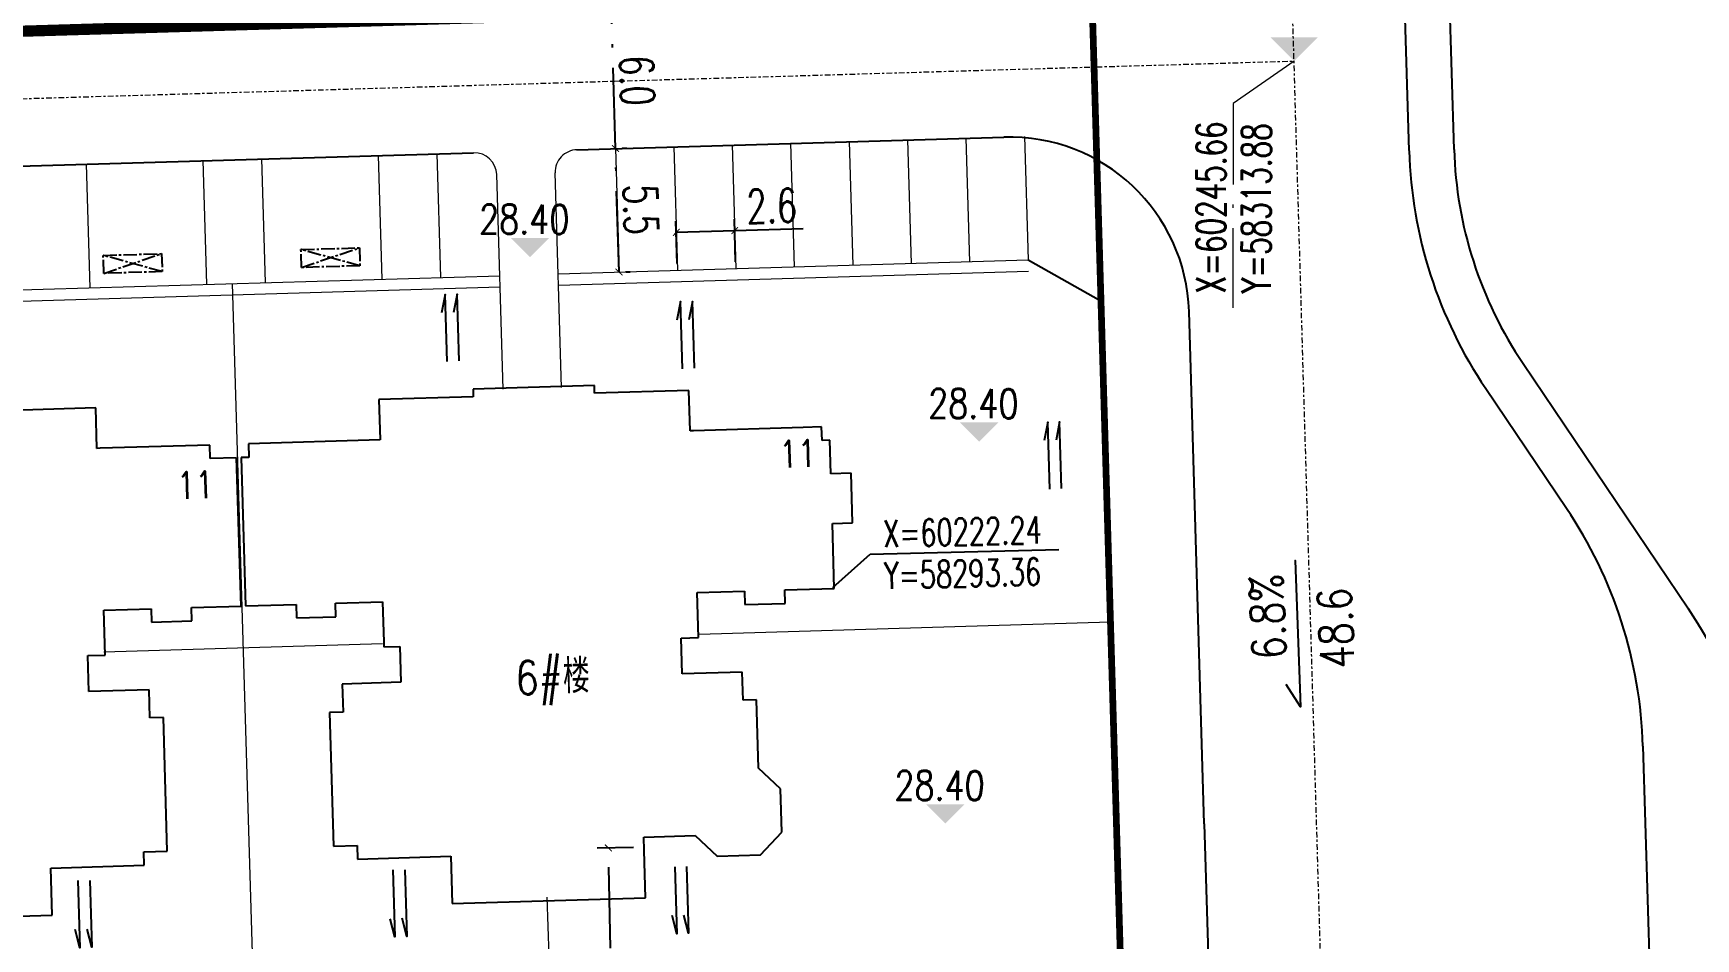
# Model space of a CAD drawing. Header units: inches. Extents: x 393 to 1582, y 246 to 1188.
# Drawn here: x 1221.8 to 1295.8, y 415.8 to 456.1 of the extents above; entities that cross this region are included whole.
import ezdxf

# ---------------------------------------------------------------- set-up
doc = ezdxf.new("R2010")
doc.units = ezdxf.units.IN
doc.header["$MEASUREMENT"] = 0
for name, pattern in [('ACAD_ISO10W100', [18.5, 12, -3, 0.5, -3]), ('CENTERX2', [4, 2.5, -0.5, 0.5, -0.5]), ('DASHED2', [0.375, 0.25, -0.125]), ('DOTE', [2.42, 2, -0.2, 0.02, -0.2])]:
    doc.linetypes.add(name, pattern=pattern)
for name, color, linetype in [('buildcoor', 7, 'Continuous'), ('DIM', 4, 'Continuous'), ('drain', 4, 'Continuous'), ('ELEV', 1, 'Continuous'), ('ROAD-TEXT', 4, 'Continuous'), ('roaddim', 2, 'Continuous'), ('roadradiu', 3, 'Continuous'), ('公共绿地', 3, 'Continuous'), ('外墙', 42, 'Continuous'), ('建筑层数', 7, 'Continuous'), ('车库边线', 4, 'DOTE')]:
    doc.layers.add(name, color=color, linetype=linetype)
for name, color, linetype, lineweight in [('FENCE', 100, 'Continuous', 18), ('parking', 30, 'Continuous', 18), ('ROAD', 1, 'Continuous', 25), ('ROAD-CENTER', 7, 'CENTERX2', 18), ('ROAD-ZB', 4, 'Continuous', 15), ('walk', 2, 'Continuous', 18), ('围墙', 75, 'FENCELINE1', 15), ('建筑型号', 2, 'Continuous', 18)]:
    doc.layers.add(name, color=color, linetype=linetype, lineweight=lineweight)
doc.styles.add('_HZTXT', font='txt.shx', dxfattribs={"width": 0.8, "bigfont": 'hztxt.shx'})
doc.styles.add('DIM_FONT', font='SIMPLEX.shx', dxfattribs={"width": 0.8})
doc.styles.add('HZ', font='simplex.shx', dxfattribs={"width": 0.7, "bigfont": 'hztxt.shx'})
doc.linetypes.add('FENCELINE1', pattern='A,0.25,-0.1,[133,ltypeshp.shx,S=0.1,R=0,X=-0.1,Y=0],-0.1,1', length=1.45)
doc.dimstyles.new('NORMAL', dxfattribs={"dimtxt": 1.5, "dimasz": 0.3, "dimexe": 0.5, "dimexo": 0.3, "dimgap": 0.3, "dimtad": 1, "dimdec": 1, "dimzin": 1, "dimdsep": 46, "dimtxsty": 'HZ', "dimblk": 'ARCHTICK', "dimcen": 0, "dimclrt": 256, "dimadec": 0, "dimazin": 0, "dimtfac": 1, "dimtdec": 1, "dimtofl": 0, "dimtmove": 0, "dimatfit": 3, "dimldrblk": 'ARCHTICK', "dimfxl": 1, "dimtolj": 2, "dimtzin": 0, "dimarcsym": 0})

# ---------------------------------------------------------------- blocks, each defined once
blk = doc.blocks.new('psss')
at = {"layer": 'drain', "ltscale": 3}
for points in [[(-2.979, 0.527), (0.007, 0.531), (-0.808, 0.714)], [(-2.967, -0.004), (0, 0), (-0.815, 0.183)]]:
    blk.add_lwpolyline(points, dxfattribs=at)
blk = doc.blocks.new('_ARCHTICK')
at = {"color": 0, "linetype": 'ByBlock', "const_width": 0.15}
blk.add_lwpolyline([(-0.5, -0.5), (0.5, 0.5)], dxfattribs=at)
blk = doc.blocks.new('*D213')
at = {"layer": 'DEFPOINTS', "color": 0, "linetype": 'ACAD_ISO10W100', "ltscale": 0.3, "transparency": 16777216}
for p in [(1247.708, 450.981), (1247.708, 450.981), (1247.871, 445.483)]:
    blk.add_point(p, dxfattribs=at)
at = {"layer": 'roaddim', "color": 0, "linetype": 'ACAD_ISO10W100', "lineweight": -2, "ltscale": 0.3, "transparency": 16777216}
for p, q in [((1247.871, 445.483), (1247.708, 450.981)), ((1248.008, 450.989), (1248.208, 450.995)), ((1248.17, 445.492), (1248.37, 445.498))]:
    blk.add_line(p, q, dxfattribs=at)
at = {"layer": 'roaddim', "color": 0, "linetype": 'ACAD_ISO10W100', "lineweight": -2, "ltscale": 0.3, "transparency": 16777216, "xscale": 0.3, "yscale": 0.3, "zscale": 0.3}
for p, rotation in [((1247.708, 450.981), 91.69492164960447), ((1247.871, 445.483), 271.6949216496045)]:
    blk.add_blockref('_ARCHTICK', p, dxfattribs=dict(at, rotation=rotation))
at = {"layer": 'roaddim', "linetype": 'ACAD_ISO10W100', "ltscale": 0.3, "transparency": 16777216, "insert": (1248.839, 448.263), "char_height": 1.5, "attachment_point": 5, "rotation": 271.69492, "style": 'HZ'}
blk.add_mtext('\\A2;5.5', dxfattribs=at)
blk = doc.blocks.new('*D214')
at = {"layer": 'DEFPOINTS', "color": 0, "linetype": 'ACAD_ISO10W100', "ltscale": 0.3, "transparency": 16777216}
for p in [(1247.537, 456.972), (1247.537, 456.972), (1247.714, 450.975)]:
    blk.add_point(p, dxfattribs=at)
at = {"layer": 'roaddim', "color": 0, "linetype": 'ACAD_ISO10W100', "lineweight": -2, "ltscale": 0.3, "transparency": 16777216}
for p, q in [((1247.714, 450.975), (1247.537, 456.972)), ((1247.836, 456.981), (1248.036, 456.987)), ((1248.014, 450.984), (1248.214, 450.99))]:
    blk.add_line(p, q, dxfattribs=at)
at = {"layer": 'roaddim', "color": 0, "linetype": 'ACAD_ISO10W100', "lineweight": -2, "ltscale": 0.3, "transparency": 16777216, "xscale": 0.3, "yscale": 0.3, "zscale": 0.3}
for p, rotation in [((1247.537, 456.972), 91.69492164964086), ((1247.714, 450.975), 271.6949216496408)]:
    blk.add_blockref('_ARCHTICK', p, dxfattribs=dict(at, rotation=rotation))
at = {"layer": 'roaddim', "linetype": 'ACAD_ISO10W100', "ltscale": 0.3, "transparency": 16777216, "insert": (1248.675, 454.004), "char_height": 1.5, "attachment_point": 5, "rotation": 271.69492, "style": 'HZ'}
blk.add_mtext('\\A2;6.0', dxfattribs=at)
blk = doc.blocks.new('*D215')
at = {"layer": 'DEFPOINTS', "color": 0, "linetype": 'ACAD_ISO10W100', "ltscale": 0.3, "transparency": 16777216}
for p in [(1253.018, 447.328), (1250.469, 445.56), (1253.068, 445.637)]:
    blk.add_point(p, dxfattribs=at)
at = {"layer": 'roaddim', "color": 0, "linetype": 'ACAD_ISO10W100', "lineweight": -2, "ltscale": 0.3, "transparency": 16777216}
for p, q in [((1250.461, 445.86), (1250.405, 447.751)), ((1253.059, 445.937), (1253.003, 447.828)), ((1253.018, 447.328), (1256.067, 447.418)), ((1250.419, 447.251), (1253.018, 447.328))]:
    blk.add_line(p, q, dxfattribs=at)
at = {"layer": 'roaddim', "color": 0, "linetype": 'ACAD_ISO10W100', "lineweight": -2, "ltscale": 0.3, "transparency": 16777216, "xscale": 0.3, "yscale": 0.3, "zscale": 0.3}
for p, rotation in [((1250.419, 447.251), 181.6949216498659), ((1253.018, 447.328), 1.69492164986587)]:
    blk.add_blockref('_ARCHTICK', p, dxfattribs=dict(at, rotation=rotation))
at = {"layer": 'roaddim', "linetype": 'ACAD_ISO10W100', "ltscale": 0.3, "transparency": 16777216, "insert": (1254.661, 448.427), "char_height": 1.5, "attachment_point": 5, "rotation": 1.69492, "style": 'HZ'}
blk.add_mtext('\\A2;2.6', dxfattribs=at)
blk = doc.blocks.new('*D405')
at = {"layer": 'DEFPOINTS', "color": 0, "linetype": 'ACAD_ISO10W100', "ltscale": 0.3, "transparency": 16777216}
for p in [(1247.398, 419.865), (1248.818, 419.894), (1249.242, 398.797, 0.937)]:
    blk.add_point(p, dxfattribs=at)
at = {"layer": 'DIM', "color": 0, "linetype": 'ACAD_ISO10W100', "lineweight": -2, "ltscale": 0.3, "transparency": 16777216}
for p, q in [((1248.518, 419.888), (1246.898, 419.855)), ((1247.822, 398.769), (1247.398, 419.865)), ((1248.942, 398.791), (1247.322, 398.759))]:
    blk.add_line(p, q, dxfattribs=at)
at = {"layer": 'DIM', "color": 0, "linetype": 'ACAD_ISO10W100', "lineweight": -2, "ltscale": 0.3, "transparency": 16777216, "xscale": 0.3, "yscale": 0.3, "zscale": 0.3}
for p, rotation in [((1247.398, 419.865), 91.15123773181608), ((1247.822, 398.769), 271.1512377318161)]:
    blk.add_blockref('_ARCHTICK', p, dxfattribs=dict(at, rotation=rotation))
at = {"layer": 'DIM', "linetype": 'ACAD_ISO10W100', "ltscale": 0.3, "transparency": 16777216, "insert": (1248.684, 408.116), "char_height": 1.5, "attachment_point": 5, "rotation": 271.15124, "style": 'HZ'}
blk.add_mtext('\\A2;21.1', dxfattribs=at)
blk = doc.blocks.new('*D366')
at = {"layer": 'DEFPOINTS', "color": 0, "ltscale": 0.3, "transparency": 16777216}
for p in [(1186.267, 889.56), (1351.243, 417.562)]:
    blk.add_point(p, dxfattribs=at)
at = {"layer": 'roadradiu', "color": 0, "lineweight": -2, "ltscale": 0.3, "transparency": 16777216}
blk.add_line((1189.23, 881.081), (1186.267, 889.56), dxfattribs=at)
at = {"layer": 'roadradiu', "color": 0, "lineweight": -2, "ltscale": 0.3, "transparency": 16777216, "xscale": 0.5, "yscale": 0.5, "zscale": 0.5, "rotation": 109.2659378040136}
blk.add_blockref('_ARCHTICK', (1186.267, 889.56), dxfattribs=at)
at = {"layer": 'roadradiu', "ltscale": 0.3, "transparency": 16777216, "insert": (1189.256, 884.189), "char_height": 1.5, "attachment_point": 5, "rotation": 289.26594, "style": 'HZ'}
blk.add_mtext('\\A2;R500.0', dxfattribs=at)

msp = doc.modelspace()

# ---------------------------------------------------------------- linework, layer by layer
at = {"layer": 'buildcoor', "color": 0, "ltscale": 0.3}
for points in [[(1257.38, 431.452), (1259.041, 432.928)], [(1259.041, 432.928), (1267.438, 433.141)]]:
    msp.add_lwpolyline(points, dxfattribs=at)
at = {"layer": 'ELEV', "color": 0}
for points in [[(1276.835, 455.929), (1278.957, 455.929), (1277.896, 454.869)], [(1243.069, 446.992), (1244.766, 446.992), (1243.917, 446.144)], [(1263.043, 438.791), (1264.74, 438.791), (1263.892, 437.942)], [(1261.541, 421.803), (1263.238, 421.803), (1262.389, 420.955)]]:
    msp.add_solid(points, dxfattribs=at)
at = {"layer": 'FENCE', "color": 0, "ltscale": 0.3}
msp.add_line((1244.759, 415.072), (1244.682, 417.67), dxfattribs=at)
at = {"layer": 'parking', "color": 0, "ltscale": 0.3}
for p, q in [((1252.906, 451.134), (1253.068, 445.637)), ((1255.504, 451.211), (1255.667, 445.714)), ((1258.103, 451.288), (1258.266, 445.791)), ((1260.702, 451.365), (1260.865, 445.867)), ((1263.301, 451.442), (1263.464, 445.944)), ((1265.9, 451.519), (1266.063, 446.021)), ((1229.366, 450.438), (1229.529, 444.94)), ((1231.965, 450.515), (1232.127, 445.017)), ((1237.162, 450.668), (1237.325, 445.171)), ((1239.761, 450.745), (1239.924, 445.248)), ((1247.708, 450.981), (1247.871, 445.483)), ((1250.307, 451.057), (1250.469, 445.56)), ((1224.168, 450.284), (1224.331, 444.786)), ((1245.162, 445.396), (1266.063, 446.021)), ((1218.774, 444.615), (1242.563, 445.319))]:
    msp.add_line(p, q, dxfattribs=at)
at = {"layer": 'ROAD', "color": 0, "linetype": 'Continuous'}
for p, q in [((1283.016, 450.882), (1281.547, 500.542)), ((1285.015, 450.941), (1283.702, 495.312)), ((1285.015, 450.941), (1283.702, 495.312)), ((1273.898, 420.934), (1273.224, 443.726)), ((1273.898, 420.934), (1275.102, 380.251))]:
    msp.add_line(p, q, dxfattribs=at)
at = {"layer": 'ROAD', "color": 0}
for p, q in [((1245.999, 450.924), (1264.99, 451.486)), ((1219.61, 450.143), (1241.401, 450.788)), ((1293.415, 424.388), (1294.005, 404.448))]:
    msp.add_line(p, q, dxfattribs=at)
at = {"layer": 'ROAD', "color": 0, "ltscale": 0.3}
for p, q in [((1266.063, 446.021), (1269.308, 444.2)), ((1288.08, 441.415), (1295.435, 430.5)), ((1288.08, 441.415), (1295.435, 430.5)), ((1286.422, 440.297), (1290.009, 434.973)), ((1286.422, 440.297), (1290.009, 434.973))]:
    msp.add_line(p, q, dxfattribs=at)
at = {"layer": 'ROAD', "color": 0, "ltscale": 0.3, "elevation": 0.002}
msp.add_lwpolyline([(1265.688, 414.39), (1270.186, 414.523), (1269.872, 425.116), (1269.341, 443.059)], dxfattribs=at)
at = {"layer": 'ROAD', "color": 0}
for centre, radius, start, end in [((1265.227, 443.489), 8, 1.69492, 91.69492), ((1303.007, 451.473), 20, 181.69492, 213.97322), ((1303.007, 451.473), 20, 181.69492, 213.97322), ((1303.007, 451.473), 18, 181.69492, 213.97322), ((1303.007, 451.473), 18, 181.69492, 213.97322), ((1277.19, 418.206), 22, 1.69492, 33.97322), ((1277.19, 418.206), 22, 1.69492, 33.97322)]:
    msp.add_arc(centre, radius, start, end, dxfattribs=at)
at = {"layer": 'ROAD', "color": 0, "ltscale": 0.3}
msp.add_arc((1273.423, 423.796), 20, 1.69492, 33.97322, dxfattribs=at)
msp.add_arc((1273.423, 423.796), 20, 1.69492, 33.97322, dxfattribs=at)
at = {"layer": 'ROAD-CENTER', "color": 5, "ltscale": 0.1}
for p, q in [((1281.049, 348.317), (1276.079, 516.271)), ((1126.18, 450.38), (1277.896, 454.869))]:
    msp.add_line(p, q, dxfattribs=at)
at = {"layer": 'ROAD-TEXT', "color": 0}
msp.add_lwpolyline([(1277.947, 432.657), (1277.947, 432.657), (1278.183, 426.141), (1277.548, 427.136)], dxfattribs=at)
at = {"layer": 'ROAD-ZB', "color": 0, "linetype": 'ACAD_ISO10W100', "ltscale": 0.3}
for points in [[(1277.896, 454.869), (1275.187, 452.984)], [(1275.187, 452.984), (1275.171, 443.884)]]:
    msp.add_lwpolyline(points, dxfattribs=at)
at = {"layer": 'walk', "color": 0}
for p, q in [((1242.712, 440.272), (1242.43, 449.818)), ((1245.311, 440.349), (1245.029, 449.895))]:
    msp.add_line(p, q, dxfattribs=at)
for centre, start, end in [((1241.43, 449.788), 1.69492, 91.69492), ((1246.028, 449.924), 91.69492, 181.69492)]:
    msp.add_arc(centre, 1, start, end, dxfattribs=at)
at = {"layer": '公共绿地', "color": 0, "linetype": 'FENCELINE1', "ltscale": 0.1, "const_width": 0.5}
msp.add_lwpolyline([(1123.422, 468.596), (1123.712, 458.81), (1129.287, 453.472), (1263.314, 457.438), (1262.861, 472.722), (1123.422, 468.596)], dxfattribs=at)
at = {"layer": '围墙', "color": 0, "ltscale": 0.2}
for p, q in [((1245.177, 444.896), (1266.078, 445.521)), ((1218.788, 444.116), (1242.578, 444.82)), ((1230.668, 444.967), (1231.565, 414.681)), ((1251.429, 429.375), (1269.73, 429.917)), ((1224.95, 428.592), (1237.345, 428.958))]:
    msp.add_line(p, q, dxfattribs=at)
at = {"layer": '外墙', "color": 2, "ltscale": 0.1}
for p, q in [((1246.775, 440.435), (1241.377, 440.275)), ((1241.377, 440.275), (1241.387, 439.935)), ((1246.785, 440.095), (1246.775, 440.435)), ((1250.983, 440.219), (1246.785, 440.095)), ((1251.036, 438.42), (1250.983, 440.219)), ((1224.594, 439.438), (1220.396, 439.314)), ((1224.648, 437.639), (1224.594, 439.438)), ((1241.387, 439.935), (1237.189, 439.811)), ((1237.189, 439.811), (1237.242, 438.012)), ((1256.059, 438.568), (1251.186, 438.424)), ((1256.884, 438.593), (1256.059, 438.568)), ((1256.901, 437.993), (1256.884, 438.593)), ((1229.67, 437.787), (1224.798, 437.643)), ((1229.688, 437.188), (1229.67, 437.787)), ((1237.242, 438.012), (1231.395, 437.838)), ((1231.395, 437.838), (1231.412, 437.239)), ((1251.186, 438.424), (1251.036, 438.42)), ((1257.251, 438.003), (1256.901, 437.993)), ((1257.296, 436.504), (1257.251, 438.003)), ((1224.798, 437.643), (1224.648, 437.639)), ((1230.863, 437.222), (1229.688, 437.188)), ((1231.058, 430.625), (1230.863, 437.222)), ((1231.412, 437.239), (1231.063, 437.228)), ((1231.063, 437.228), (1231.258, 430.631)), ((1258.195, 436.531), (1257.296, 436.504)), ((1258.26, 434.332), (1258.195, 436.531)), ((1257.361, 434.305), (1258.26, 434.332)), ((1257.446, 431.406), (1257.361, 434.305)), ((1251.349, 431.226), (1253.448, 431.288)), ((1251.408, 429.227), (1251.349, 431.226)), ((1253.448, 431.288), (1253.466, 430.688)), ((1255.247, 431.341), (1257.446, 431.406)), ((1255.265, 430.741), (1255.247, 431.341)), ((1224.961, 430.445), (1227.06, 430.507)), ((1225.02, 428.446), (1224.961, 430.445)), ((1227.06, 430.507), (1227.077, 429.907)), ((1228.859, 430.56), (1231.058, 430.625)), ((1228.877, 429.961), (1228.859, 430.56)), ((1231.258, 430.631), (1233.507, 430.698)), ((1233.507, 430.698), (1233.525, 430.098)), ((1235.256, 430.75), (1237.355, 430.812)), ((1235.274, 430.15), (1235.256, 430.75)), ((1237.355, 430.812), (1237.408, 429.012)), ((1253.466, 430.688), (1255.265, 430.741)), ((1227.077, 429.907), (1228.877, 429.961)), ((1233.525, 430.098), (1235.274, 430.15)), ((1237.408, 429.012), (1237.414, 428.813)), ((1250.628, 429.204), (1251.408, 429.227)), ((1250.675, 427.604), (1250.628, 429.204)), ((1224.24, 428.423), (1225.02, 428.446)), ((1224.287, 426.823), (1224.24, 428.423)), ((1237.414, 428.813), (1238.124, 428.834)), ((1238.124, 428.834), (1238.171, 427.234)), ((1253.355, 427.684), (1250.675, 427.604)), ((1253.392, 426.434), (1253.355, 427.684)), ((1226.966, 426.903), (1224.287, 426.823)), ((1227.003, 425.653), (1226.966, 426.903)), ((1238.171, 427.234), (1235.562, 427.157)), ((1235.562, 427.157), (1235.599, 425.908)), ((1253.991, 426.452), (1253.392, 426.434)), ((1254.081, 423.415), (1253.991, 426.452)), ((1227.603, 425.671), (1227.003, 425.653)), ((1227.779, 419.724), (1227.603, 425.671)), ((1235.599, 425.908), (1235, 425.89)), ((1235, 425.89), (1235.176, 419.942)), ((1255.059, 422.494), (1254.081, 423.415)), ((1255.116, 420.57), (1255.059, 422.494)), ((1248.97, 420.351), (1251.257, 420.418)), ((1248.987, 419.751), (1248.97, 420.351)), ((1251.257, 420.418), (1252.234, 419.497)), ((1254.158, 419.554), (1255.116, 420.57)), ((1226.729, 419.693), (1227.779, 419.724)), ((1226.747, 419.093), (1226.729, 419.693)), ((1235.176, 419.942), (1236.225, 419.974)), ((1236.225, 419.974), (1236.243, 419.374)), ((1236.243, 419.374), (1240.391, 419.497)), ((1240.391, 419.497), (1240.453, 417.397)), ((1249.05, 417.652), (1248.987, 419.751)), ((1252.234, 419.497), (1254.158, 419.554)), ((1222.599, 418.97), (1226.747, 419.093)), ((1222.661, 416.871), (1222.599, 418.97)), ((1240.453, 417.397), (1249.05, 417.652)), ((1214.065, 416.617), (1222.661, 416.871))]:
    msp.add_line(p, q, dxfattribs=at)
at = {"layer": '车库边线', "color": 0, "ltscale": 0.3}
for p, q in [((1227.551, 445.501, 0.002), (1224.928, 446.224, 0.002)), ((1224.952, 445.424, 0.002), (1227.527, 446.301, 0.002)), ((1236.347, 445.761, 0.002), (1233.725, 446.484, 0.002)), ((1233.748, 445.684, 0.002), (1236.323, 446.561, 0.002))]:
    msp.add_line(p, q, dxfattribs=at)
at = {"layer": '车库边线', "color": 0, "linetype": 'DASHED2', "ltscale": 0.5, "const_width": 0.3, "elevation": 0.937}
msp.add_lwpolyline([(1157.186, 505.821), (1217.91, 507.618), (1217.879, 508.642), (1219.379, 508.68), (1219.409, 507.662), (1267.388, 509.082), (1270.186, 414.523), (1270.186, 414.523), (1265.688, 414.39), (1266.194, 397.298), (1260.696, 397.135), (1260.705, 396.835), (1257.906, 396.752), (1258.11, 389.855), (1125.468, 385.931)], dxfattribs=at)
at = {"layer": '车库边线', "color": 0, "linetype": 'DASHED2', "ltscale": 0.5, "elevation": 0.002}
msp.add_lwpolyline([(1157.186, 505.821), (1217.909, 507.618), (1217.879, 508.642), (1219.379, 508.68), (1219.409, 507.662), (1267.388, 509.082), (1270.186, 414.523), (1270.186, 414.523), (1265.688, 414.39), (1266.194, 397.298), (1260.696, 397.135), (1260.705, 396.835), (1257.906, 396.752), (1258.11, 389.855), (1125.468, 385.931)], dxfattribs=at)
at = {"layer": '车库边线', "color": 0, "ltscale": 0.3, "elevation": 0.002}
for points in [[(1227.527, 446.301), (1227.551, 445.501), (1224.952, 445.424), (1224.928, 446.224)], [(1233.725, 446.484), (1236.323, 446.561), (1236.347, 445.761), (1233.748, 445.684)]]:
    msp.add_lwpolyline(points, close=True, dxfattribs=at)

# ---------------------------------------------------------------- block references
at = {"layer": 'ROAD', "color": 0, "rotation": 91.62464345549249}
for p in [(1240.669, 444.497), (1251.133, 444.175), (1267.47, 438.817)]:
    msp.add_blockref('psss', p, dxfattribs=at)
at = {"layer": 'ROAD', "color": 0, "xscale": -1, "rotation": 91.76518745444659}
for p in [(1238.433, 415.934), (1250.967, 416.072), (1224.423, 415.451)]:
    msp.add_blockref('psss', p, dxfattribs=at)

# ---------------------------------------------------------------- texts
at = {"layer": 'buildcoor', "color": 0, "ltscale": 0.3, "style": 'HZ', "width": 0.7}
for s, p in [('X=60222.24', (1259.633, 433.243)), ('Y=58293.36', (1259.68, 431.384))]:
    msp.add_text(s, height=1.2, rotation=1.45, dxfattribs=at).set_placement(p)
at = {"layer": 'ELEV', "color": 0, "style": 'DIM_FONT', "width": 0.8}
for p in [(1241.648, 447.194), (1261.622, 438.993), (1260.12, 422.005)]:
    msp.add_text('28.40', height=1.3, rotation=359.67116, dxfattribs=at).set_placement(p)
at = {"layer": 'ROAD-TEXT', "color": 0, "style": 'DIM_FONT', "width": 0.8}
for s, p in [('6.8%', (1277.556, 428.281)), ('48.6', (1280.59, 427.876))]:
    msp.add_text(s, height=1.5, rotation=92.64152, dxfattribs=at).set_placement(p)
at = {"layer": 'ROAD-ZB', "color": 0, "linetype": 'ACAD_ISO10W100', "ltscale": 0.3, "style": 'HZ', "width": 0.7}
for s, p in [('X=60245.66', (1274.847, 444.535)), ('Y=58313.88', (1276.862, 444.531))]:
    msp.add_text(s, height=1.3, rotation=89.90371, dxfattribs=at).set_placement(p)
at = {"layer": '建筑型号', "color": 0, "style": '_HZTXT', "width": 0.8}
msp.add_text('6#楼', height=1.5, rotation=1.71144, dxfattribs=at).set_placement((1243.288, 426.674))
at = {"layer": '建筑层数', "color": 0, "style": 'DIM_FONT', "width": 0.8}
for p in [(1255.009, 436.78), (1228.215, 435.389)]:
    msp.add_text('11', height=1.2, rotation=1.69492, dxfattribs=at).set_placement(p)

# ---------------------------------------------------------------- dimensions: what is measured, and where the dimension line sits
at = {"layer": 'DIM', "color": 0, "linetype": 'ACAD_ISO10W100', "ltscale": 0.3}
dim = msp.add_linear_dim(base=(1247.398, 419.865), p1=(1249.242, 398.797, 0.937), p2=(1248.818, 419.894), angle=91.15124, dimstyle='NORMAL', override={"dimzin": 0}, dxfattribs=at)
dim.commit()
dim.dimension.update_dxf_attribs({"geometry": '*D405', "text_midpoint": (1247.635, 408.095), "dimtype": 161})
at = {"layer": 'roaddim', "color": 0, "linetype": 'ACAD_ISO10W100', "ltscale": 0.3}
for p1, p2, distance, picture, middle in [((1247.714, 450.975), (1247.537, 456.972), 0, '*D214', (1248.675, 454.004)), ((1247.871, 445.483), (1247.708, 450.981), 0, '*D213', (1248.839, 448.263)), ((1250.469, 445.56), (1253.068, 445.637), 1.692, '*D215', (1254.661, 448.427))]:
    dim = msp.add_aligned_dim(p1=p1, p2=p2, distance=distance, dimstyle='NORMAL', override={"dimzin": 0}, dxfattribs=at)
    dim.commit()
    dim.dimension.update_dxf_attribs({"geometry": picture, "text_midpoint": middle})
at = {"layer": 'roadradiu', "color": 0, "ltscale": 0.3}
dim = msp.add_radius_dim(center=(1351.243, 417.562), mpoint=(1186.267, 889.56), dimstyle='NORMAL', override={"dimasz": 0.5, "dimzin": 0}, dxfattribs=at)
dim.commit()
dim.dimension.update_dxf_attribs({"geometry": '*D366', "text_midpoint": (1188.265, 883.843), "dimtype": 164})

doc.saveas('drawing.dxf')
